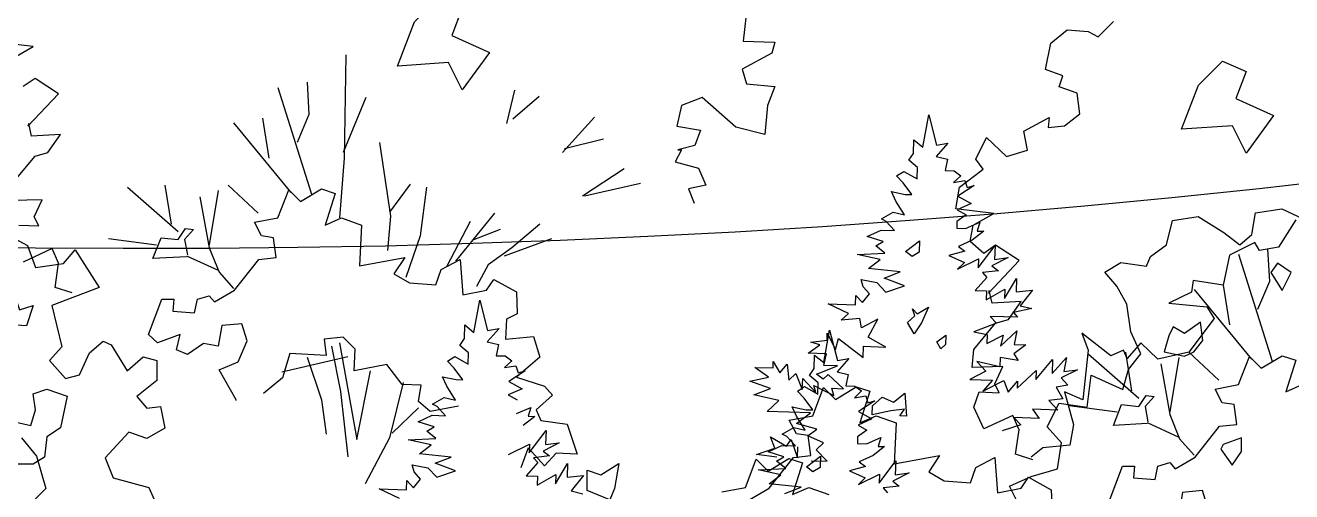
# Model space of a CAD drawing. Header units: inches. Extents: x -11 to 128, y 7 to 56.
# Drawn here: x 64.518 to 65.179, y 22.658 to 22.902 of the extents above; entities that cross this region are included whole.
import ezdxf

# ---------------------------------------------------------------- set-up
doc = ezdxf.new("R2010")
doc.units = ezdxf.units.IN
doc.header["$MEASUREMENT"] = 0
doc.layers.add('CAY', color=94, linetype='Continuous')
doc.layers.add('CAY-3', color=61, linetype='Continuous')
picture_1 = doc.add_image_def('image1.jpg', size_in_pixel=(1680, 1093))

# ---------------------------------------------------------------- blocks, each defined once
blk = doc.blocks.new('A$C76451831')
at = {"layer": 'CAY'}
for p, q in [((2471.8, 2031.9), (2478.5, 2069.3)), ((2478.5, 2069.3), (2487.7, 2034.1)), ((2460.6, 2024.6), (2461.2, 2040.4)), ((2461.2, 2040.4), (2471.8, 2031.9)), ((2500.9, 2036.3), (2487.3, 2020.9)), ((2487.7, 2034.1), (2500.9, 2036.3)), ((2455.4, 2016.6), (2460.6, 2024.6)), ((2487.3, 2020.9), (2500.3, 2017.8)), ((2465.5, 2008.1), (2455.4, 2016.6)), ((2465, 1995), (2465.5, 2008.1)), ((2500.3, 2017.8), (2497.6, 2004.7)), ((2497.6, 2004.7), (2508, 2004.3)), ((2508, 2004.3), (2515.9, 1998.6)), ((2441.2, 1998.5), (2449.5, 2003.7)), ((2449, 1990.1), (2441.2, 1998.5)), ((2459, 1976.6), (2449, 1990.1)), ((2449.5, 2003.7), (2465, 1995)), ((2515.9, 1998.6), (2507.5, 1990.8)), ((2507.5, 1990.8), (2520.7, 1993)), ((2520.7, 1993), (2523.1, 1984.8)), ((2435.1, 1980.1), (2451.3, 1976.8)), ((2440.1, 1969.1), (2435.1, 1980.1)), ((2451.3, 1976.8), (2459, 1976.6)), ((2531.4, 1987.2), (2512.4, 1974.7)), ((2512.4, 1974.7), (2527.9, 1966)), ((2523.1, 1984.8), (2531.4, 1987.2)), ((2450.4, 1952.9), (2440.1, 1969.1)), ((2527.9, 1966), (2511.8, 1958.9)), ((2423.5, 1948.4), (2437, 1956)), ((2428.9, 1945.4), (2423.5, 1948.4)), ((2438.9, 1934.7), (2428.9, 1945.4)), ((2437, 1956), (2450.4, 1952.9)), ((2511.3, 1945.3), (2511.1, 1937.6)), ((2522, 1953.1), (2511.3, 1945.3)), ((2511.8, 1958.9), (2522, 1953.1)), ((1538.3, 1944), (1555.9, 1922.7)), ((2407, 1927.6), (2423.1, 1935.2)), ((2423.1, 1935.2), (2438.9, 1934.7)), ((2511.1, 1937.6), (2521.5, 1937.2)), ((2521.5, 1937.2), (2538.1, 1944.4)), ((2542.7, 1933.8), (2529.2, 1923.4)), ((2538.1, 1944.4), (2535, 1934)), ((2535, 1934), (2542.7, 1933.8)), ((1555.9, 1922.7), (1566.6, 1885)), ((2425.3, 1922), (2407, 1927.6)), ((2417, 1916.8), (2425.3, 1922)), ((2427.6, 1908.3), (2417, 1916.8)), ((2529.2, 1923.4), (2513.1, 1916.2)), ((2513.1, 1916.2), (2520.6, 1910.5)), ((2536.2, 1891.4), (2555.7, 1917.4)), ((2555.7, 1917.4), (2555.1, 1901.1)), ((2395.4, 1906.7), (2427.6, 1908.3)), ((2421.9, 1900.8), (2395.4, 1906.7)), ((2408.4, 1890.4), (2421.9, 1900.8)), ((2520.6, 1910.5), (2501.8, 1905.7)), ((2501.8, 1905.7), (2520.1, 1897.4)), ((2512.1, 1889.5), (2536.6, 1901.8)), ((2536.6, 1901.8), (2536.2, 1891.4)), ((2571.1, 1903.3), (2552.1, 1893.5)), ((2555.1, 1901.1), (2571.1, 1903.3)), ((2445.4, 1886.4), (2408.4, 1890.4)), ((2426.6, 1879.3), (2445.4, 1886.4)), ((2520.1, 1897.4), (2512.1, 1889.5)), ((2559.6, 1887.8), (2541, 1885.8)), ((2552.1, 1893.5), (2559.6, 1887.8)), ((1566.6, 1885), (1545.3, 1863.8)), ((2541, 1885.8), (2546.2, 1880.1)), ((5943, 1269.4), (5949.7, 1306.8)), ((5949.7, 1306.8), (5958.9, 1271.5)), ((5931.9, 1262.1), (5932.4, 1277.9)), ((5932.4, 1277.9), (5943, 1269.4)), ((5972.1, 1273.8), (5958.5, 1258.4)), ((5958.9, 1271.5), (5972.1, 1273.8)), ((5926.6, 1254.1), (5931.9, 1262.1)), ((5936.7, 1245.6), (5926.6, 1254.1)), ((5958.5, 1258.4), (5971.5, 1255.2)), ((5971.5, 1255.2), (5968.8, 1242.2)), ((5912.4, 1236), (5920.7, 1241.1)), ((5920.7, 1241.1), (5936.3, 1232.4)), ((5936.3, 1232.4), (5936.7, 1245.6)), ((5968.8, 1242.2), (5979.2, 1241.8)), ((5979.2, 1241.8), (5987.1, 1236.1)), ((5920.2, 1227.6), (5912.4, 1236)), ((5930.2, 1214.1), (5920.2, 1227.6)), ((5987.1, 1236.1), (5978.7, 1228.2)), ((5978.7, 1228.2), (5991.9, 1230.5)), ((6002.6, 1224.7), (5983.6, 1212.2)), ((5991.9, 1230.5), (5994.4, 1222.3)), ((5994.4, 1222.3), (6002.6, 1224.7)), ((5192.6, 1187), (5205.3, 1219.7)), ((5205.3, 1219.7), (5219, 1206)), ((5219, 1206), (5243.2, 1220.8)), ((5243.2, 1220.8), (5259.1, 1215.5)), ((5259.1, 1215.5), (5247.5, 1178.6)), ((5906.3, 1217.6), (5922.5, 1214.3)), ((5911.3, 1206.6), (5906.3, 1217.6)), ((5922.5, 1214.3), (5930.2, 1214.1)), ((5983.6, 1212.2), (5999.1, 1203.5)), ((5894.8, 1185.8), (5908.2, 1193.5)), ((5908.2, 1193.5), (5921.6, 1190.3)), ((5921.6, 1190.3), (5911.3, 1206.6)), ((5999.1, 1203.5), (5983, 1196.4)), ((5983, 1196.4), (5993.3, 1190.6)), ((5165.2, 1181.8), (5192.6, 1187)), ((5173.6, 1165.9), (5165.2, 1181.8)), ((5247.5, 1178.6), (5266.4, 1187)), ((5266.4, 1187), (5289.7, 1178.6)), ((5900.1, 1182.9), (5894.8, 1185.8)), ((5910.1, 1172.2), (5900.1, 1182.9)), ((5982.6, 1182.8), (5982.3, 1175.1)), ((5993.3, 1190.6), (5982.6, 1182.8)), ((5992.7, 1174.7), (6009.3, 1181.8)), ((6009.3, 1181.8), (6006.2, 1171.5)), ((4880.4, 1166.1), (4901.2, 1154.7)), ((5187.3, 1163.8), (5173.6, 1165.9)), ((5289.7, 1178.6), (5287.5, 1131.1)), ((5878.2, 1165.1), (5894.3, 1172.7)), ((5896.6, 1159.5), (5878.2, 1165.1)), ((5894.3, 1172.7), (5910.1, 1172.2)), ((5982.3, 1175.1), (5992.7, 1174.7)), ((6013.9, 1171.3), (6000.4, 1160.8)), ((6006.2, 1171.5), (6013.9, 1171.3)), ((4901.2, 1154.7), (4910.7, 1129.1)), ((4942.9, 1133.8), (4956.7, 1149.9)), ((4956.7, 1149.9), (4984.6, 1105.9)), ((5190.5, 1140.6), (5187.3, 1163.8)), ((5888.2, 1154.3), (5896.6, 1159.5)), ((5898.8, 1145.8), (5888.2, 1154.3)), ((6000.4, 1160.8), (5984.3, 1153.7)), ((5984.3, 1153.7), (5991.8, 1148)), ((6007.4, 1128.9), (6026.9, 1154.9)), ((6026.9, 1154.9), (6026.3, 1138.6)), ((5142, 1102.7), (5170.5, 1138.5)), ((5170.5, 1138.5), (5190.5, 1140.6)), ((5287.5, 1131.1), (5340.3, 1140.6)), ((5340.3, 1140.6), (5327.6, 1121.6)), ((5382.5, 1126.9), (5404.6, 1138.5)), ((5404.6, 1138.5), (5407.8, 1097.4)), ((5866.6, 1144.2), (5898.8, 1145.8)), ((5893.1, 1138.3), (5866.6, 1144.2)), ((5879.6, 1127.9), (5893.1, 1138.3)), ((5991.8, 1148), (5973, 1143.2)), ((5973, 1143.2), (5991.3, 1134.9)), ((5983.3, 1127), (6007.8, 1139.3)), ((5991.3, 1134.9), (5983.3, 1127)), ((6007.8, 1139.3), (6007.4, 1128.9)), ((6042.3, 1140.8), (6023.3, 1131)), ((6026.3, 1138.6), (6042.3, 1140.8)), ((4910.7, 1129.1), (4942.9, 1133.8)), ((5327.6, 1121.6), (5345.5, 1111.1)), ((5376.1, 1109), (5382.5, 1126.9)), ((5916.6, 1123.9), (5879.6, 1127.9)), ((5897.8, 1116.8), (5916.6, 1123.9)), ((6030.9, 1125.3), (6012.2, 1123.3)), ((6012.2, 1123.3), (6017.4, 1117.6)), ((6023.3, 1131), (6030.9, 1125.3)), ((4984.6, 1105.9), (4929.6, 1084.7)), ((5345.5, 1111.1), (5376.1, 1109)), ((5435.2, 1102.7), (5443.6, 1115.3)), ((5443.6, 1115.3), (5470, 1100.6)), ((5871, 1115), (5889.4, 1111.7)), ((5873.4, 1106.8), (5871, 1115)), ((5880.8, 1098.4), (5873.4, 1106.8)), ((5889.4, 1111.7), (5899.9, 1100.4)), ((5921.5, 1107.8), (5897.8, 1116.8)), ((5899.9, 1100.4), (5921.5, 1107.8)), ((6017.4, 1117.6), (6003.8, 1102.2)), ((6037.9, 1092.9), (6051.8, 1116.4)), ((6051.8, 1116.4), (6051.3, 1100.6)), ((5057.6, 1092.1), (5071.3, 1092.1)), ((5071.3, 1092.1), (5070.3, 1078.4)), ((5095.6, 1076.3), (5098.8, 1092.1)), ((5098.8, 1092.1), (5112.5, 1096.3)), ((5112.5, 1096.3), (5118.8, 1089)), ((5118.8, 1089), (5142, 1102.7)), ((5407.8, 1097.4), (5435.2, 1102.7)), ((5420.6, 1053.6), (5427.3, 1091)), ((5427.3, 1091), (5436.5, 1055.8)), ((5470, 1100.6), (5471.1, 1075.2)), ((5864.5, 1085.8), (5864.9, 1096.7)), ((5864.9, 1096.7), (5872.8, 1088.2)), ((5872.8, 1088.2), (5880.8, 1098.4)), ((6003.8, 1102.2), (6016.9, 1101.8)), ((6016.5, 1091.4), (6038.3, 1103.8)), ((6016.9, 1101.8), (6016.5, 1091.4)), ((6038.3, 1103.8), (6037.9, 1092.9)), ((6051.3, 1100.6), (6070.4, 1102.6)), ((6070.4, 1102.6), (6056.2, 1084.5)), ((4929.6, 1084.7), (4941, 1036.7)), ((5070.3, 1078.4), (5095.6, 1076.3)), ((5856.5, 1075.7), (5832.8, 1086.9)), ((5832.8, 1086.9), (5864.5, 1085.8)), ((5848, 1067.8), (5856.5, 1075.7)), ((6069.6, 1081.4), (6048.2, 1076.7)), ((6048.2, 1076.7), (6053, 1071.1)), ((6056.2, 1084.5), (6069.6, 1081.4)), ((5409.5, 1046.3), (5410, 1062.2)), ((5410, 1062.2), (5420.6, 1053.6)), ((5458.4, 1068.9), (5457.3, 1045.7)), ((5471.1, 1075.2), (5458.4, 1068.9)), ((5869.4, 1069.8), (5848, 1067.8)), ((5871.7, 1058.8), (5869.4, 1069.8)), ((5890.7, 1069), (5871.7, 1058.8)), ((5879.1, 1048.1), (5890.7, 1069)), ((6028.7, 1064.2), (6002.1, 1054.3)), ((6053, 1071.1), (6021.3, 1072.2)), ((6021.3, 1072.2), (6028.7, 1064.2)), ((5268.6, 1047.8), (5246.4, 1045.7)), ((5282.3, 1034.1), (5268.6, 1047.8)), ((5404.2, 1038.3), (5409.5, 1046.3)), ((5449.8, 1058.1), (5436.1, 1042.7)), ((5436.5, 1055.8), (5449.8, 1058.1)), ((5457.3, 1045.7), (5490, 1048.9)), ((5490, 1048.9), (5497.4, 1024.6)), ((5831.4, 1044.3), (5831.6, 1052.5)), ((5831.6, 1052.5), (5841.4, 1033.6)), ((5841.4, 1033.6), (5844.6, 1046.6)), ((5844.6, 1046.6), (5873.3, 1024.3)), ((5900, 1036.5), (5879.1, 1048.1)), ((6002.1, 1054.3), (6017.8, 1051)), ((6017.8, 1051), (6017.5, 1040.6)), ((6017.5, 1040.6), (6036.4, 1050.3)), ((6033.2, 1037.3), (6052.4, 1055.2)), ((6036.4, 1050.3), (6033.2, 1037.3)), ((6052.4, 1055.2), (6049.1, 1039.5)), ((4941, 1036.7), (4926.8, 1020.6)), ((4973.2, 1029.6), (4989.3, 1043.4)), ((4989.3, 1043.4), (4998.7, 1039.1)), ((4998.7, 1039.1), (5017.2, 1008.8)), ((5246.4, 1045.7), (5248.5, 1026.7)), ((5281.2, 1008.8), (5282.3, 1034.1)), ((5414.3, 1029.8), (5404.2, 1038.3)), ((5436.1, 1042.7), (5449.1, 1039.5)), ((5449.1, 1039.5), (5446.4, 1026.4)), ((5809.5, 1029.2), (5823, 1039.2)), ((5812.7, 1042.3), (5831.4, 1044.3)), ((5823, 1039.2), (5812.7, 1042.3)), ((5873.3, 1024.3), (5873.7, 1037.4)), ((5873.7, 1037.4), (5900, 1036.5)), ((6062.7, 1039), (6048.8, 1028.6)), ((6049.1, 1039.5), (6062.7, 1039)), ((4926.8, 1020.6), (4945.3, 999.7)), ((4961.8, 1004.1), (4973.2, 1029.6)), ((5017.2, 1008.8), (5035.7, 1024.9)), ((5035.7, 1024.9), (5051.8, 1020.6)), ((5051.8, 1020.6), (5051.8, 997.4)), ((5273.8, 1025), (5197.2, 1007.3)), ((5206.3, 1028.8), (5197.9, 1000.4)), ((5248.5, 1026.7), (5206.3, 1028.8)), ((5390, 1020.2), (5398.3, 1025.4)), ((5397.8, 1011.8), (5390, 1020.2)), ((5398.3, 1025.4), (5413.9, 1016.7)), ((5413.9, 1016.7), (5414.3, 1029.8)), ((5446.4, 1026.4), (5456.8, 1026.1)), ((5464.8, 1020.4), (5456.3, 1012.5)), ((5456.8, 1026.1), (5464.8, 1020.4)), ((5497.4, 1024.6), (5470, 1001.4)), ((5768.6, 1012.1), (5768.9, 1019.8)), ((5768.9, 1019.8), (5776.6, 1006.4)), ((5830.8, 1028.5), (5809.5, 1029.2)), ((5827.6, 1015), (5830.8, 1028.5)), ((6005.9, 1019.7), (6016.3, 1008.4)), ((6032.4, 1013.3), (6005.9, 1019.7)), ((6032.8, 1024.2), (6032.4, 1013.3)), ((6053.9, 1020.7), (6032.8, 1024.2)), ((6048.8, 1028.6), (6053.9, 1020.7)), ((6074.5, 998.7), (6093.9, 1022)), ((6093.3, 1005.7), (6110.2, 1024.2)), ((6093.9, 1022), (6093.3, 1005.7)), ((6110.2, 1024.2), (6107, 1008)), ((4945.3, 999.7), (4961.8, 1004.1)), ((5319.2, 1016.2), (5281.2, 1008.8)), ((5337.1, 993), (5319.2, 1016.2)), ((5407.8, 998.3), (5397.8, 1011.8)), ((5456.3, 1012.5), (5469.5, 1014.7)), ((5480.2, 1008.9), (5461.2, 996.5)), ((5469.5, 1014.7), (5472, 1006.5)), ((5472, 1006.5), (5480.2, 1008.9)), ((5747.3, 1012.8), (5768.6, 1012.1)), ((5763.2, 1001.4), (5747.3, 1012.8)), ((5776.6, 1006.4), (5785.1, 1016.5)), ((5785.1, 1016.5), (5787.1, 997.8)), ((5787.1, 997.8), (5795.1, 1005.7)), ((5795.1, 1005.7), (5802.6, 986.9)), ((5819.1, 1004.9), (5843.5, 1014.5)), ((5827.1, 999.2), (5819.1, 1004.9)), ((5832.7, 1004.4), (5827.1, 999.2)), ((5843.5, 1014.5), (5827.6, 1015)), ((5850.7, 987.9), (5832.7, 1004.4)), ((6016.3, 1008.4), (5997.4, 998.7)), ((6052.8, 988.6), (6074.8, 1009.1)), ((6074.8, 1009.1), (6074.5, 998.7)), ((6122.9, 1010.1), (6104, 1000.4)), ((6107, 1008), (6122.9, 1010.1)), ((5051.8, 997.4), (5028.6, 978.9)), ((5197.9, 1000.4), (5175.7, 982.4)), ((5359.3, 991.9), (5337.1, 993)), ((5356.1, 972.9), (5359.3, 991.9)), ((5389, 990.8), (5383.9, 1001.9)), ((5383.9, 1001.9), (5400.1, 998.6)), ((5399.3, 974.6), (5389, 990.8)), ((5400.1, 998.6), (5407.8, 998.3)), ((5476.8, 987.8), (5460.6, 980.6)), ((5461.2, 996.5), (5476.8, 987.8)), ((5470, 1001.4), (5502.7, 990.9)), ((5502.7, 990.9), (5512.2, 980.3)), ((5741.8, 996.7), (5763.2, 1001.4)), ((5765.5, 988.2), (5741.8, 996.7)), ((5746.2, 980.7), (5765.5, 988.2)), ((5802.6, 986.9), (5803.1, 1000)), ((5803.1, 1000), (5818.4, 983.6)), ((5818.4, 983.6), (5815.9, 991.8)), ((5815.9, 991.8), (5839.5, 980.1)), ((5839.5, 980.1), (5837.1, 988.4)), ((5837.1, 988.4), (5850.7, 987.9)), ((5997.4, 998.7), (6024.1, 997.7)), ((6024.1, 997.7), (6012.8, 985)), ((6012.8, 985), (6037.3, 997.3)), ((6037.3, 997.3), (6042.2, 983.9)), ((6042.2, 983.9), (6053.1, 996.7)), ((6053.1, 996.7), (6052.8, 988.6)), ((6111.4, 992), (6098.2, 989.7)), ((6098.2, 989.7), (6105.9, 976.3)), ((6104, 1000.4), (6111.4, 992)), ((5028.6, 978.9), (5040, 965.1)), ((5369.8, 961.3), (5356.1, 972.9)), ((5372.4, 970.1), (5385.8, 977.8)), ((5385.8, 977.8), (5399.3, 974.6)), ((5460.6, 980.6), (5470.9, 974.8)), ((5512.2, 980.3), (5493.2, 963.4)), ((5775.4, 974.2), (5746.2, 980.7)), ((5761.9, 961.5), (5775.4, 974.2)), ((6105.9, 976.3), (6089.5, 974.1)), ((6089.5, 974.1), (6099.9, 962.9)), ((5040, 965.1), (5056.1, 967.1)), ((5056.1, 967.1), (5060.8, 941.9)), ((5402.5, 967.7), (5369.8, 961.3)), ((5377.7, 967.2), (5372.4, 970.1)), ((5387.7, 956.4), (5377.7, 967.2)), ((5470.3, 959), (5486.9, 966.1)), ((5486.9, 966.1), (5483.8, 955.8)), ((5493.2, 963.4), (5498.5, 950.8)), ((5812.1, 959.8), (5761.9, 961.5)), ((5795.8, 947.2), (5812.1, 959.8)), ((6070.5, 963.9), (6078.3, 953.2)), ((6099.9, 962.9), (6070.5, 963.9)), ((5355.8, 949.4), (5371.9, 957)), ((5374.2, 943.7), (5355.8, 949.4)), ((5365.8, 938.6), (5374.2, 943.7)), ((5371.9, 957), (5387.7, 956.4)), ((5491.5, 955.5), (5478, 945.1)), ((5483.8, 955.8), (5491.5, 955.5)), ((5498.5, 950.8), (5529.1, 946.6)), ((5529.1, 946.6), (5540.7, 911.8)), ((5819.6, 940.9), (5795.8, 947.2)), ((6056.8, 945.8), (6035.2, 938.9)), ((6078.3, 953.2), (6048.9, 954.2)), ((6048.9, 954.2), (6056.8, 945.8)), ((5019.2, 937.2), (4991.7, 907.3)), ((5040, 930.1), (5019.2, 937.2)), ((5060.8, 941.9), (5040, 930.1)), ((5344.2, 928.5), (5376.4, 930.1)), ((5370.7, 922.5), (5344.2, 928.5)), ((5376.4, 930.1), (5365.8, 938.6)), ((5485, 913.1), (5504.5, 939.2)), ((5504.5, 939.2), (5503.9, 922.9)), ((5770.8, 918.6), (5765.8, 931.9)), ((5765.8, 931.9), (5784.4, 920.9)), ((5784.4, 920.9), (5789.7, 928.8)), ((5789.7, 928.8), (5797.1, 907.3)), ((5808.9, 933.2), (5819.6, 940.9)), ((5827.2, 924.8), (5808.9, 933.2)), ((5357.2, 912.1), (5370.7, 922.5)), ((5460.9, 911.2), (5485.4, 923.5)), ((5483.7, 919.1), (5475.3, 895.9)), ((5502.7, 898.1), (5483.7, 919.1)), ((5485.4, 923.5), (5485, 913.1)), ((5519.9, 925), (5501, 915.3)), ((5501, 915.3), (5508.5, 909.6)), ((5503.9, 922.9), (5519.9, 925)), ((5749.2, 911.2), (5770.8, 918.6)), ((5797.1, 907.3), (5797.6, 920.4)), ((5818.7, 916.9), (5827.2, 924.8)), ((5831.4, 903.4), (5818.7, 916.9)), ((4991.7, 907.3), (5000.7, 884.1)), ((5351, 891), (5348.6, 899.3)), ((5348.6, 899.3), (5367.1, 895.9)), ((5394.2, 908.1), (5357.2, 912.1)), ((5375.4, 901.1), (5394.2, 908.1)), ((5399.1, 892.1), (5375.4, 901.1)), ((5495.1, 901.9), (5481.4, 886.5)), ((5508.5, 909.6), (5489.8, 907.5)), ((5489.8, 907.5), (5495.1, 901.9)), ((5516.4, 912.8), (5502.7, 898.1)), ((5515.5, 877.1), (5529.5, 900.7)), ((5540.7, 911.8), (5516.4, 912.8)), ((5529.5, 900.7), (5528.9, 884.8)), ((5773.1, 908.1), (5749.2, 911.2)), ((5812.9, 904), (5831.4, 903.4)), ((5000.7, 884.1), (5042.4, 872.7)), ((5358.4, 882.6), (5351, 891)), ((5367.1, 895.9), (5377.5, 884.7)), ((5377.5, 884.7), (5399.1, 892.1)), ((5481.4, 886.5), (5494.5, 886)), ((5494.1, 875.6), (5515.9, 888)), ((5494.5, 886), (5494.1, 875.6)), ((5515.9, 888), (5515.5, 877.1)), ((5528.9, 884.8), (5548, 886.9)), ((5548, 886.9), (5533.8, 868.8)), ((5042.4, 872.7), (5051.8, 851.9)), ((5310.5, 871.2), (5342.1, 870.1)), ((5334.1, 859.9), (5310.5, 871.2)), ((5342.1, 870.1), (5342.5, 880.9)), ((5342.5, 880.9), (5350.4, 872.5)), ((5350.4, 872.5), (5358.4, 882.6)), ((5533.8, 868.8), (5547.3, 865.6))]:
    blk.add_line(p, q, dxfattribs=at)
for points in [[(2451.7, 1910.2), (2468, 1922.8), (2467.5, 1909.6), (2459.2, 1904.5)], [(5351.5, 1415.3), (5379.2, 1443), (5406.9, 1431.1), (5395, 1399.4), (5438.6, 1379.6), (5406.9, 1336.1), (5391, 1367.8), (5331.7, 1363.8)], [(722.8, 1185.8), (750.5, 1213.5), (778.2, 1201.7), (766.3, 1170), (809.9, 1150.2), (778.2, 1106.6), (762.4, 1138.3), (703, 1134.3)], [(5922.9, 1147.7), (5939.2, 1160.3), (5938.7, 1147.1), (5930.4, 1142)], [(4862.9, 1119.3), (4873.5, 1124.6), (4873.5, 1103.5), (4884.1, 1103.5), (4892, 1079.7), (4907.8, 1085), (4899.9, 1061.2), (4857.7, 1063.9), (4849.7, 1055.9), (4841.8, 1095.6), (4849.7, 1095.6)], [(5925, 1065.1), (5933.4, 1073), (5931, 1080.8), (5936.2, 1075.1), (5949.6, 1082.8), (5941.3, 1064.5), (5932.7, 1051.7)], [(4865.6, 929.2), (4870.9, 953), (4905.2, 945.1), (4910.4, 963.5), (4907.8, 982), (4923.6, 987.3), (4947.4, 979.4), (4939.5, 942.4), (4923.6, 931.9), (4921, 908.1), (4907.8, 900.2), (4873.5, 900.2)], [(5923.9, 955.9), (5916.2, 956.2), (5921.4, 964.1), (5905.5, 962), (5884.1, 957.3), (5884.4, 968.1), (5895.7, 978.2), (5908.6, 972.3), (5922.1, 982.7)], [(5552.4, 869.2), (5552.4, 892.9), (5568.2, 887.7), (5589.3, 900.9), (5584, 871.8), (5578.8, 858.6)]]:
    blk.add_lwpolyline(points, close=True, dxfattribs=at)
for points in [[(4953.2, 1099.5), (4933.2, 1105.8), (4937.4, 1134.3), (4930, 1151.2), (4896.3, 1135.4)], [(4891, 1178.6), (4914.2, 1177.5), (4908.9, 1188.1), (4918.4, 1208.1), (4882.5, 1207.1)], [(4884.7, 1228.2), (4910, 1258.8), (4924.7, 1263), (4939.5, 1284.1), (4905.7, 1282), (4902.6, 1296.7), (4901.5, 1293.6), (4937.4, 1331.5), (4910, 1349.5), (4896.3, 1340)], [(4883.6, 1372.7), (4907.9, 1386.4), (4863.6, 1391.6)], [(5738.9, 1437), (5733.7, 1392.7), (5770.6, 1391.6), (5767.4, 1379), (5732.6, 1360), (5737.9, 1343.1), (5770.6, 1340), (5762.2, 1317.8), (5759, 1284.1), (5725.2, 1292.5), (5686.2, 1327.3), (5662, 1317.8), (5656.7, 1293.6), (5684.1, 1289.3), (5677.8, 1271.4), (5657.7, 1266.1), (5662, 1266.1), (5654.6, 1252.4), (5682, 1245), (5690.4, 1225), (5670.4, 1220.8), (5676.7, 1203.9)], [(530, 749.3), (509.9, 755.6), (514.2, 784.1), (506.8, 800.9), (473, 785.1), (461.4, 810.4), (467.7, 828.4), (490.9, 827.3), (485.7, 837.9), (495.2, 857.9), (459.3, 856.8), (461.4, 877.9), (486.7, 908.5), (501.5, 912.7), (516.3, 933.8), (482.5, 931.7), (479.3, 946.5), (478.3, 943.3), (514.2, 981.3), (486.7, 999.2), (473, 989.7), (457.2, 1003.4), (460.4, 1022.4), (484.6, 1036.1), (440.3, 1041.4), (444.5, 1066.7), (472, 1087.8), (463.5, 1099.4), (476.2, 1124.7), (499.4, 1102.6), (523.6, 1110), (519.4, 1132.1), (549, 1147.9), (547.9, 1136.3), (566.9, 1138.4), (584.8, 1152.1), (581.7, 1176.4), (560.6, 1183.8), (564.8, 1196.4), (544.7, 1203.8), (551.1, 1234.4), (570.1, 1250.2), (594.3, 1248.1), (605.9, 1241.8), (623.8, 1259.7)], [(5271.7, 1376.9), (5269.6, 1256.6), (5264.3, 1187)], [(5226.4, 1345.2), (5228.5, 1307.3), (5214.8, 1274.6)], [(5192.6, 1338.9), (5231.6, 1214.5)], [(5294.9, 1327.3), (5268.6, 1263)], [(5467.9, 1335.7), (5458.4, 1296.7)], [(5496.4, 1328.4), (5465.8, 1302)], [(5140.9, 1297.8), (5207.4, 1216.6)], [(5174.7, 1303.1), (5182.1, 1256.6)], [(5560.7, 1304.1), (5523.8, 1263)], [(5310.7, 1274.6), (5323.4, 1189.1), (5320.2, 1149.1)], [(5571.3, 1278.8), (5525.9, 1267.2)], [(5595.5, 1244), (5547, 1212.3)], [(5017.5, 1222.9), (5076.6, 1171.2)], [(5060.8, 1225), (5068.2, 1179.7)], [(5134.6, 1225), (5169.4, 1192.3)], [(5346.6, 1226.1), (5322.3, 1193.4)], [(5365.6, 1222.9), (5358.2, 1165.9), (5341.3, 1117.4)], [(5614.5, 1227.1), (5549.1, 1212.3)], [(5101.9, 1211.3), (5112.5, 1152.2), (5124.1, 1123.8), (5140.9, 1104.8)], [(5123, 1218.7), (5112.5, 1155.4)], [(5416.2, 1182.8), (5388.8, 1130.1)], [(5444.7, 1192.3), (5399.3, 1136.4)], [(5497.4, 1179.7), (5464.7, 1152.2), (5437.3, 1132.2), (5423.6, 1106.9)], [(5086.1, 1141.7), (5047.1, 1139.6), (5056.6, 1163.8), (5076.6, 1161.7), (5085, 1174.4), (5094.5, 1173.3), (5084, 1161.7), (5087.2, 1143.8)], [(5451, 1173.3), (5418.3, 1160.7)], [(4995.4, 1162.8), (5051.3, 1155.4)], [(5456.3, 1142.7), (5511.1, 1162.8)], [(5086.1, 1142.7), (5123, 1125.9)], [(5144.1, 974), (5144.1, 975), (5124.1, 1009.8), (5146.2, 1019.3), (5156.8, 1043.6), (5150.4, 1063.6), (5127.2, 1061.5), (5123, 1037.3), (5106.1, 1040.4), (5087.2, 1027.8), (5074.5, 1033.1), (5078.7, 1051), (5052.3, 1041.5), (5041.8, 1051), (5057.6, 1092.1)], [(5963.8, 1034.3), (5959.1, 1042.6), (5969.8, 1050.4), (5969.4, 1039.5), (5963.8, 1034.3)], [(835.8, 1028.7), (815.8, 997.1), (793.6, 992.9), (788.4, 1002.4), (758.8, 987.6), (751.5, 952.8), (716.7, 958.1), (714.5, 944.4), (688.2, 931.7), (732.5, 927.5), (740.9, 913.8), (711.4, 874.8), (675.5, 866.3), (655.5, 885.3), (639.7, 867.4), (635.4, 876.9), (620.7, 870.5), (586.9, 896.9), (594.3, 876.9), (588, 818.9), (566.9, 828.4), (577.4, 790.4), (573.2, 766.1), (541.6, 763), (527.9, 752.4)], [(5254.8, 1037.3), (5265.4, 984.5), (5273.8, 908.6)], [(5264.3, 1041.5), (5284.4, 928.6), (5300.2, 1008.8)], [(5226.4, 1024.6), (5243.2, 975), (5248.5, 935)], [(769.4, 988.7), (808.4, 864.2)], [(803.1, 995), (805.2, 957), (791.5, 924.3)], [(5338.2, 995.1), (5322.3, 930.7), (5293.9, 877)], [(5356.1, 965.6), (5325.5, 936)], [(717.7, 947.5), (784.2, 866.3)], [(751.5, 952.8), (758.8, 906.4)], [(594.3, 872.7), (653.4, 821)], [(634.4, 741.9), (648.1, 741.9), (647, 728.2), (672.4, 726.1), (675.5, 741.9), (689.2, 746.1), (695.6, 738.7), (718.8, 752.4), (747.2, 788.3), (767.3, 790.4), (764.1, 813.6), (750.4, 815.7), (742, 831.5), (769.4, 836.8), (782, 869.5), (795.8, 855.8), (820, 870.5), (835.8, 865.3), (824.2, 828.4), (843.2, 836.8)], [(637.6, 874.8), (644.9, 829.4)], [(711.4, 874.8), (746.2, 842.1)], [(678.7, 861.1), (689.2, 802), (700.8, 773.5), (717.7, 754.5)], [(699.8, 868.4), (689.2, 805.2)], [(572.2, 812.5), (628.1, 805.2)], [(662.9, 791.4), (623.8, 789.3), (633.3, 813.6), (653.4, 811.5), (661.8, 824.1), (671.3, 823.1), (660.8, 811.5), (663.9, 793.6)], [(662.9, 792.5), (699.8, 775.6)], [(720.9, 623.7), (720.9, 624.8), (700.8, 659.6), (723, 669.1), (733.5, 693.4), (727.2, 713.4), (704, 711.3), (699.8, 687), (682.9, 690.2), (663.9, 677.5), (651.3, 682.8), (655.5, 700.7), (629.1, 691.2), (618.6, 700.7), (634.4, 741.9)]]:
    blk.add_lwpolyline(points, dxfattribs=at)
at = {"layer": 'CAY-3'}
for points in [[(6057.7, 846.3), (6043.9, 874.2), (6069.1, 885.6), (6099.4, 894.6), (6104.1, 924.9), (6087.6, 943.4), (6101.7, 970.9), (6134, 966.6), (6138.7, 1003.6), (6175.6, 987), (6182.3, 1010.2), (6196.5, 1028.7), (6184.7, 1054.3), (6180.3, 1086.5), (6168.5, 1107.4), (6154.8, 1123.5), (6173.3, 1134.9), (6203.1, 1130.6), (6207.9, 1142), (6226.3, 1155.7), (6233.4, 1183.7), (6263.3, 1188.4), (6293.2, 1169.9), (6311.6, 1155.7), (6325.8, 1167.5), (6330.1, 1192.7), (6360.4, 1197.4), (6385.5, 1186)], [(5709, 867.8), (5736.5, 873), (5749.1, 905.7), (5762.8, 892), (5787.1, 906.8), (5802.9, 901.5), (5791.3, 864.6), (5810.3, 873), (5833.5, 864.6)], [(200.1, 702.5), (223.3, 716.2), (251.7, 752), (271.8, 754.2), (268.6, 777.4), (254.9, 779.5), (246.5, 795.3), (273.9, 800.6), (286.5, 833.3), (300.3, 819.5), (324.5, 834.3), (340.3, 829), (328.7, 792.1), (347.7, 800.6), (370.9, 792.1), (368.8, 744.7), (421.5, 754.2), (408.9, 735.2), (426.8, 724.6), (457.4, 722.5), (463.7, 740.4), (485.9, 752), (489, 710.9), (516.5, 716.2), (524.9, 728.8), (551.3, 714.1), (552.3, 688.8)]]:
    blk.add_lwpolyline(points, dxfattribs=at)
for points in [[(6371.5, 1123.4), (6355.7, 1134), (6347.8, 1123.4), (6361, 1102.3)], [(6268.6, 1044.2), (6266, 1065.3), (6247.5, 1052.1), (6234.3, 1060.1), (6229, 1049.5), (6223.7, 1031), (6247.5, 1025.7), (6258, 1031)], [(6292.4, 922.8), (6289.7, 917.5), (6302.9, 899), (6313.5, 914.8), (6313.5, 930.7)]]:
    blk.add_lwpolyline(points, close=True, dxfattribs=at)

msp = doc.modelspace()

# ---------------------------------------------------------------- linework, layer by layer
msp.add_arc((64.58243, 28.13721), 5.35211, 234.2909, 297.59272)

# ---------------------------------------------------------------- block references
at = {"layer": 'CAY', "xscale": 0.0004489089019145984, "yscale": 0.0004489089019145984, "zscale": 0.0004489089019145984}
for p in [(64.80582, 22.33817), (62.31846, 22.26819), (63.82489, 21.8133)]:
    msp.add_blockref('A$C76451831', p, dxfattribs=at)

# ---------------------------------------------------------------- pictures from other files: only their frames are drawn
image = msp.add_image(picture_1, insert=(12.49661, 7.37723), size_in_units=(74.4025, 48.40591))
image.dxf.flags = 6

doc.saveas('drawing.dxf')
